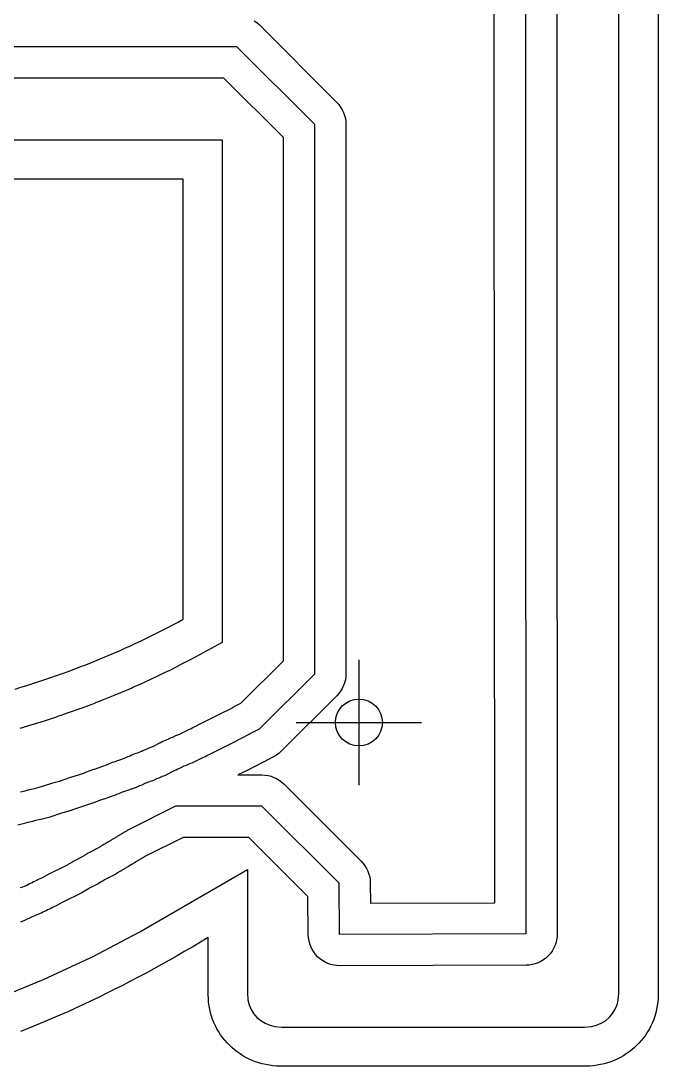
# Model space of a CAD drawing. Header units: millimetres. Extents: x 0 to 1800, y 0 to 406.
# Drawn here: x 385.5 to 466.9, y 55.2 to 188.8 of the extents above; entities that cross this region are included whole.
import ezdxf

# ---------------------------------------------------------------- set-up
doc = ezdxf.new("R2010")
doc.units = ezdxf.units.MM
for name, color, linetype in [('1_LETTERS', 7, 'Continuous'), ('2_BACK_inset_5mm', 7, 'Continuous'), ('4_THREADED_RODS_MX', 7, 'Continuous'), ('CENTERLINE', 7, 'Continuous'), ('GROOVE_8MM', 7, 'Continuous')]:
    doc.layers.add(name, color=color, linetype=linetype)

msp = doc.modelspace()

# ---------------------------------------------------------------- linework, layer by layer
at = {"layer": '1_LETTERS'}
for points in [[(466.88, 228.95), (466.88, 64.28), (466.87, 63.82), (466.83, 63.35), (466.77, 62.9), (466.69, 62.45), (466.59, 62.01), (466.47, 61.58), (466.32, 61.16), (466.16, 60.74), (465.97, 60.34), (465.77, 59.95), (465.54, 59.57), (465.3, 59.2), (465.05, 58.84), (464.77, 58.5), (464.48, 58.17), (464.18, 57.85), (463.86, 57.55), (463.53, 57.26), (463.18, 56.99), (462.82, 56.74), (462.44, 56.5), (462.06, 56.28), (461.66, 56.08), (461.25, 55.9), (460.84, 55.74), (460.41, 55.59), (459.97, 55.47), (459.53, 55.37), (459.08, 55.29), (458.62, 55.23), (458.15, 55.19), (457.68, 55.18), (418.61, 55.18), (418.13, 55.19), (417.67, 55.23), (417.21, 55.29), (416.75, 55.37), (416.31, 55.47), (415.87, 55.59), (415.44, 55.74), (415.03, 55.9), (414.62, 56.08), (414.22, 56.28), (413.84, 56.5), (413.46, 56.74), (413.1, 56.99), (412.75, 57.26), (412.42, 57.55), (412.1, 57.85), (411.8, 58.17), (411.51, 58.5), (411.23, 58.84), (410.98, 59.2), (410.74, 59.57), (410.52, 59.95), (410.31, 60.34), (410.13, 60.74), (409.96, 61.16), (409.82, 61.58), (409.7, 62.01), (409.59, 62.45), (409.51, 62.9), (409.45, 63.35), (409.42, 63.82), (409.41, 64.28), (409.41, 71.64), (408.41, 71.04), (407.42, 70.45), (406.43, 69.86), (405.43, 69.29), (404.44, 68.72), (403.44, 68.17), (402.45, 67.62), (401.45, 67.08), (400.45, 66.54), (399.45, 66.02), (398.46, 65.5), (397.46, 65), (396.46, 64.5), (395.45, 64.01), (394.45, 63.53), (393.45, 63.06), (392.45, 62.6), (391.44, 62.14), (390.44, 61.7), (389.43, 61.26), (388.43, 60.83), (387.42, 60.41), (386.41, 60.01), (385.41, 59.61)], [(384.71, 103.39), (385.47, 103.62), (386.24, 103.86), (387, 104.1), (387.77, 104.35), (388.52, 104.6), (389.28, 104.85), (390.03, 105.11), (390.78, 105.38), (391.52, 105.65), (392.26, 105.93), (393, 106.21), (393.74, 106.49), (394.47, 106.78), (395.19, 107.07), (395.91, 107.37), (396.63, 107.68), (397.35, 107.98), (398.06, 108.29), (398.76, 108.61), (399.46, 108.93), (400.16, 109.25), (400.85, 109.57), (401.53, 109.9), (402.21, 110.24), (402.89, 110.57), (403.56, 110.91), (404.23, 111.26), (404.89, 111.6), (405.54, 111.95), (406.19, 112.3), (406.19, 168.59), (377.18, 168.59)]]:
    msp.add_lwpolyline(points, dxfattribs=at)
at = {"layer": '2_BACK_inset_5mm'}
for points in [[(382.08, 63.69), (388.15, 66.16), (388.34, 66.24), (394.33, 69.03), (394.53, 69.13), (400.56, 72.29), (400.67, 72.35), (414.41, 80.32), (414.41, 64.49), (414.48, 63.64), (414.63, 63), (414.88, 62.43), (415.2, 61.91), (415.63, 61.41), (416.11, 61.01), (416.67, 60.66), (417.27, 60.41), (417.89, 60.26), (418.81, 60.18), (457.48, 60.18), (458.37, 60.25), (459.01, 60.41), (459.61, 60.66), (460.15, 60.99), (460.66, 61.42), (461.06, 61.89), (461.41, 62.44), (461.66, 63.01), (461.8, 63.6), (461.88, 64.5), (461.88, 228.79)], [(377.15, 173.59), (411.19, 173.59), (411.19, 109.32), (407.27, 107.21), (405.92, 106.51), (404.56, 105.82), (404.38, 105.73), (404.28, 105.68), (404.14, 105.62), (403.18, 105.15), (401.77, 104.49), (400.35, 103.84), (399.92, 103.66), (399.78, 103.59), (399.62, 103.52), (398.92, 103.21), (397.46, 102.6), (395.99, 102.01), (395.27, 101.73), (395.1, 101.66), (394.95, 101.6), (394.51, 101.43), (393.01, 100.87), (391.49, 100.33), (390.42, 99.96), (390.27, 99.91), (390.16, 99.87), (389.96, 99.81), (388.42, 99.3), (386.87, 98.82), (385.31, 98.36)]]:
    msp.add_lwpolyline(points, dxfattribs=at)
at = {"layer": '4_THREADED_RODS_MX'}
for p, q in [((428.65, 107.11), (428.65, 91.11)), ((420.65, 99.11), (436.65, 99.11))]:
    msp.add_line(p, q, dxfattribs=at)
msp.add_circle((428.65, 99.11), 3, dxfattribs=at)
at = {"layer": 'CENTERLINE'}
for points in [[(449.9, 232.78), (450, 72.08), (426.19, 72.02), (426.11, 78.55), (416.26, 88.4), (405.23, 88.4), (399.05, 85.31), (398.95, 85.21), (398.55, 85.01), (398.45, 84.91), (398.05, 84.71), (397.95, 84.61), (397.55, 84.41), (397.45, 84.31), (397.05, 84.11), (396.95, 84.01), (396.55, 83.81), (396.45, 83.71), (396.05, 83.51), (395.95, 83.41), (395.55, 83.21), (395.45, 83.11), (394.05, 82.41), (393.95, 82.31), (393.55, 82.11), (393.45, 82.01), (392.05, 81.31), (391.95, 81.21), (391.55, 81.01), (391.45, 80.91), (389.05, 79.71), (389.05, 79.71), (388.09, 79.23), (387.89, 79.13), (387.69, 79.03), (387.49, 78.93), (387.29, 78.83), (387.09, 78.73), (386.89, 78.63), (386.69, 78.53), (386.49, 78.43), (386.29, 78.33), (386.16, 78.26), (385.86, 78.16), (385.66, 78.06), (385.36, 77.96)], [(385.07, 86.01), (386.1, 86.27), (386.4, 86.37), (386.57, 86.41), (386.97, 86.51), (387.37, 86.61), (387.77, 86.71), (388.17, 86.81), (389.2, 87.07), (390.7, 87.57), (391.5, 87.77), (393, 88.27), (393, 88.27), (395.04, 88.95), (395.44, 89.15), (396.04, 89.35), (396.04, 89.35), (396.11, 89.37), (397.54, 89.85), (397.74, 89.95), (398.04, 90.05), (398.44, 90.25), (398.62, 90.31), (400.24, 90.85), (400.64, 91.05), (400.94, 91.15), (401.34, 91.35), (401.94, 91.55), (402.14, 91.65), (402.44, 91.75), (402.84, 91.95), (403.14, 92.05), (403.54, 92.25), (403.84, 92.35), (405.11, 92.98), (405.31, 93.08), (405.51, 93.18), (405.64, 93.25), (405.94, 93.35), (406.34, 93.55), (406.64, 93.65), (407.04, 93.85), (407.34, 93.95), (408.61, 94.58), (409.01, 94.78), (409.21, 94.88), (409.41, 94.98), (409.61, 95.08), (410.01, 95.28), (412.65, 96.6), (412.65, 96.6), (414.65, 97.6), (414.75, 97.7), (415.95, 98.3), (423, 105.35), (423, 175.56), (413.06, 185.5), (370.23, 185.5)]]:
    msp.add_lwpolyline(points, dxfattribs=at)
at = {"layer": 'GROOVE_8MM'}
for points in [[(453.9, 232.78), (454, 72.08), (453.98, 71.69), (453.92, 71.3), (453.83, 70.92), (453.7, 70.55), (453.53, 70.2), (453.33, 69.86), (453.09, 69.55), (452.83, 69.26), (452.54, 68.99), (452.23, 68.76), (451.89, 68.56), (451.54, 68.39), (451.17, 68.26), (450.79, 68.16), (450.4, 68.1), (450.01, 68.08), (426.2, 68.02), (425.81, 68.04), (425.43, 68.1), (425.05, 68.19), (424.68, 68.32), (424.33, 68.48), (423.99, 68.68), (423.67, 68.91), (423.38, 69.17), (423.12, 69.46), (422.88, 69.77), (422.68, 70.11), (422.51, 70.46), (422.38, 70.82), (422.28, 71.2), (422.22, 71.59), (422.19, 71.97), (422.13, 76.87), (414.6, 84.4), (406.18, 84.4), (401.22, 81.92), (401.11, 81.84), (400.74, 81.63), (400.72, 81.62), (400.61, 81.54), (400.24, 81.33), (400.22, 81.32), (400.11, 81.24), (399.74, 81.03), (399.72, 81.02), (399.61, 80.94), (399.24, 80.73), (399.22, 80.72), (399.11, 80.64), (398.74, 80.43), (398.72, 80.42), (398.61, 80.34), (398.24, 80.13), (398.22, 80.12), (398.11, 80.04), (397.74, 79.83), (397.72, 79.82), (397.61, 79.74), (397.24, 79.53), (396.22, 79.02), (396.11, 78.94), (395.74, 78.73), (395.72, 78.72), (395.61, 78.64), (395.24, 78.43), (394.22, 77.92), (394.11, 77.84), (393.74, 77.63), (393.72, 77.62), (393.61, 77.54), (393.24, 77.33), (390.84, 76.13), (390.84, 76.13), (389.88, 75.65), (389.68, 75.55), (389.48, 75.45), (389.28, 75.35), (389.08, 75.25), (388.88, 75.15), (388.68, 75.05), (388.48, 74.95), (388.28, 74.85), (388.08, 74.75), (387.94, 74.68), (387.42, 74.47), (387.33, 74.44), (386.92, 74.27), (386.89, 74.26), (385.94, 73.78), (385.42, 73.57)], [(415.28, 188.83), (415.6, 188.59), (415.6, 188.59), (415.89, 188.33), (425.83, 178.39), (426.09, 178.1), (426.32, 177.78), (426.52, 177.45), (426.69, 177.09), (426.82, 176.72), (426.92, 176.34), (426.98, 175.95), (427, 175.56), (427, 105.35), (426.98, 104.96), (426.92, 104.57), (426.82, 104.19), (426.69, 103.82), (426.52, 103.46), (426.32, 103.13), (426.09, 102.81), (425.83, 102.52), (418.78, 95.47), (418.46, 95.19), (418.11, 94.93), (417.74, 94.72), (416.92, 94.31), (416.81, 94.23), (416.44, 94.02), (414.44, 93.02), (413.2, 92.4), (416.26, 92.4), (416.65, 92.38), (417.04, 92.32), (417.42, 92.23), (417.79, 92.1), (418.14, 91.93), (418.48, 91.73), (418.8, 91.49), (419.09, 91.23), (428.94, 81.37), (429.2, 81.09), (429.43, 80.78), (429.63, 80.45), (429.8, 80.1), (429.93, 79.73), (430.03, 79.36), (430.09, 78.98), (430.11, 78.59), (430.14, 76.03), (446, 76.07), (445.9, 232.7)], [(385.43, 90.25), (385.6, 90.29), (386, 90.39), (386.4, 90.49), (386.8, 90.59), (387.2, 90.69), (388.08, 90.91), (389.43, 91.36), (389.73, 91.45), (390.38, 91.61), (391.73, 92.06), (393.51, 92.65), (393.66, 92.73), (394.18, 92.94), (394.78, 93.14), (394.78, 93.14), (394.85, 93.16), (396.07, 93.57), (396.48, 93.74), (396.51, 93.75), (396.66, 93.83), (397.18, 94.04), (397.36, 94.1), (398.71, 94.55), (398.86, 94.63), (399.38, 94.84), (399.41, 94.85), (399.56, 94.93), (400.08, 95.14), (400.47, 95.27), (400.88, 95.44), (400.91, 95.45), (401.06, 95.53), (401.58, 95.74), (401.61, 95.75), (401.76, 95.83), (402.28, 96.04), (402.31, 96.05), (403.32, 96.56), (403.52, 96.66), (403.72, 96.76), (403.86, 96.83), (404.38, 97.04), (404.41, 97.05), (404.56, 97.13), (405.08, 97.34), (405.11, 97.35), (405.26, 97.43), (405.78, 97.64), (405.81, 97.65), (406.82, 98.16), (407.22, 98.36), (407.42, 98.46), (407.62, 98.56), (407.82, 98.66), (408.22, 98.86), (410.86, 100.18), (410.86, 100.18), (412.48, 100.99), (412.59, 101.07), (412.96, 101.28), (413.58, 101.59), (419, 107), (419, 173.91), (411.4, 181.5), (370.34, 181.5)]]:
    msp.add_lwpolyline(points, dxfattribs=at)

doc.saveas('drawing.dxf')
